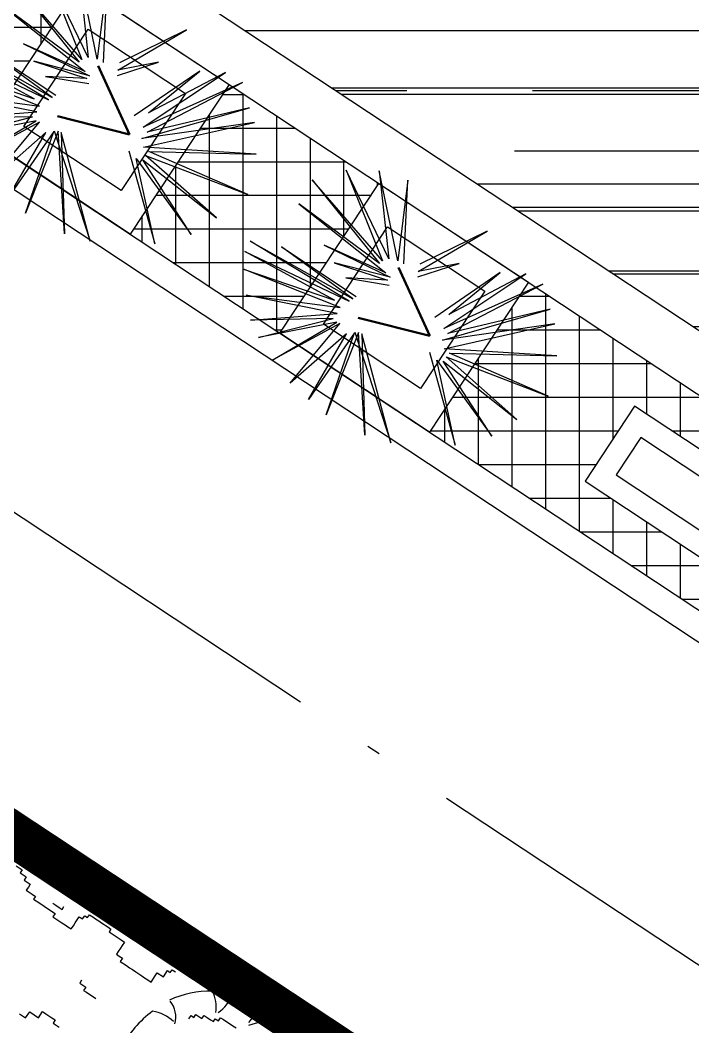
# Model space of a CAD drawing. Extents: x 302512 to 1034855, y -184136 to 410364.
# Drawn here: x 511405 to 518906, y -91033 to -79813 of the extents above; entities that cross this region are included whole.
import ezdxf

# ---------------------------------------------------------------- set-up
doc = ezdxf.new("R2010")
doc.units = 0
doc.header["$MEASUREMENT"] = 0
doc.linetypes.add('ACAD_ISO04W100', pattern=[30.5, 24, -3, 0.5, -3])
for name, color, linetype in [('PUB_TITLE', 4, 'Continuous'), ('STAIR', 2, 'Continuous'), ('树', 80, 'Continuous'), ('水', 120, 'Continuous'), ('环境', 8, 'Continuous'), ('红线', 20, 'Continuous'), ('道路线', 161, 'Continuous')]:
    doc.layers.add(name, color=color, linetype=linetype)
doc.styles.add('DIM_FONT', font='SIMPLEX.shx', dxfattribs={"width": 0.8})

# ---------------------------------------------------------------- blocks, each defined once
blk = doc.blocks.new('M_F21')
at = {"color": 3, "linetype": 'Continuous'}
for p, q in [((-3175.8, 534.1), (-3150.5, 534.1)), ((-3175.8, 534.1), (-3175.8, 534.1)), ((-3175.8, 505.2), (-3175.8, 534.1)), ((-3150.5, 534.1), (-3121.5, 534.1)), ((-3150.5, 534.1), (-3150.5, 534.1)), ((-3121.5, 534.1), (-3096.2, 534.1)), ((-3121.5, 534.1), (-3121.5, 534.1)), ((-3096.2, 534.1), (-3067.2, 534.1)), ((-3096.2, 534.1), (-3096.2, 534.1)), ((-3067.2, 534.1), (-3038.3, 534.1)), ((-3067.2, 534.1), (-3067.2, 534.1)), ((2108, 559.5), (2162.3, 559.5)), ((2162.3, 559.5), (2162.3, 534.1)), ((2162.3, 534.1), (2216.6, 534.1)), ((2216.6, 534.1), (2216.6, 505.2)), ((2216.6, 534.1), (2216.6, 534.1)), ((2737.8, 534.1), (2763.1, 534.1)), ((2737.8, 534.1), (2737.8, 534.1)), ((2737.8, 505.2), (2737.8, 534.1)), ((2763.1, 559.5), (2792, 559.5)), ((2763.1, 534.1), (2763.1, 559.5)), ((2792, 559.5), (2817.4, 559.5)), ((2792, 559.5), (2792, 559.5)), ((2817.4, 559.5), (2846.3, 559.5)), ((2817.4, 559.5), (2817.4, 559.5)), ((2846.3, 559.5), (2871.7, 559.5)), ((2846.3, 559.5), (2846.3, 559.5)), ((2871.7, 559.5), (2926, 559.5)), ((2871.7, 559.5), (2871.7, 559.5)), ((2926, 559.5), (2954.9, 559.5)), ((2926, 559.5), (2926, 559.5)), ((2954.9, 559.5), (2954.9, 534.1)), ((2954.9, 534.1), (3009.2, 534.1)), ((3009.2, 534.1), (3063.5, 534.1)), ((3009.2, 534.1), (3009.2, 534.1)), ((3063.5, 534.1), (3092.4, 534.1)), ((3063.5, 534.1), (3063.5, 534.1)), ((3092.4, 534.1), (3092.4, 505.2)), ((3092.4, 534.1), (3092.4, 534.1)), ((3476, 534.1), (3501.4, 534.1)), ((3476, 534.1), (3476, 534.1)), ((3476, 479.9), (3476, 534.1)), ((3501.4, 559.5), (3530.3, 559.5)), ((3501.4, 534.1), (3501.4, 559.5)), ((3530.3, 559.5), (3530.3, 559.5)), ((-3342.3, 451), (-3288, 451)), ((-3342.3, 451), (-3342.3, 451)), ((-3342.3, 425.6), (-3342.3, 451)), ((-3288, 479.9), (-3259, 479.9)), ((-3288, 479.9), (-3288, 479.9)), ((-3288, 451), (-3288, 479.9)), ((-3288, 451), (-3288, 451)), ((-3259, 479.9), (-3230.1, 479.9)), ((-3259, 479.9), (-3259, 479.9)), ((-3230.1, 479.9), (-3204.8, 479.9)), ((-3230.1, 479.9), (-3230.1, 479.9)), ((-3204.8, 505.2), (-3175.8, 505.2)), ((-3204.8, 479.9), (-3204.8, 505.2)), ((-3175.8, 505.2), (-3175.8, 505.2)), ((2216.6, 505.2), (2270.9, 505.2)), ((2270.9, 505.2), (2270.9, 479.9)), ((2270.9, 505.2), (2270.9, 505.2)), ((2270.9, 479.9), (2270.9, 451)), ((2270.9, 479.9), (2270.9, 479.9)), ((2270.9, 451), (2325.2, 451)), ((2270.9, 451), (2270.9, 451)), ((2325.2, 451), (2354.1, 451)), ((2325.2, 451), (2325.2, 451)), ((2354.1, 451), (2354.1, 425.6)), ((2488, 479.9), (2517, 479.9)), ((2517, 479.9), (2545.9, 479.9)), ((2517, 479.9), (2517, 479.9)), ((2545.9, 479.9), (2571.3, 479.9)), ((2545.9, 479.9), (2545.9, 479.9)), ((2571.3, 505.2), (2571.3, 505.2)), ((2571.3, 479.9), (2571.3, 505.2)), ((2571.3, 479.9), (2571.3, 479.9)), ((2708.8, 505.2), (2737.8, 505.2)), ((2708.8, 451), (2708.8, 505.2)), ((2708.8, 451), (2708.8, 451)), ((2708.8, 425.6), (2708.8, 451)), ((3092.4, 505.2), (3092.4, 479.9)), ((3092.4, 505.2), (3092.4, 505.2)), ((3092.4, 479.9), (3092.4, 451)), ((3092.4, 479.9), (3092.4, 479.9)), ((3092.4, 451), (3092.4, 425.6)), ((3092.4, 451), (3092.4, 451)), ((3421.8, 479.9), (3476, 479.9)), ((3421.8, 451), (3421.8, 479.9)), ((3421.8, 451), (3421.8, 451)), ((3421.8, 396.7), (3421.8, 451)), ((-3367.6, 425.6), (-3342.3, 425.6)), ((-3367.6, 396.7), (-3367.6, 425.6)), ((2354.1, 425.6), (2408.4, 425.6)), ((2408.4, 425.6), (2488, 425.6)), ((2408.4, 425.6), (2408.4, 425.6)), ((2488, 425.6), (2545.9, 425.6)), ((2488, 425.6), (2488, 425.6)), ((2545.9, 425.6), (2545.9, 396.7)), ((2545.9, 396.7), (2571.3, 396.7)), ((2571.3, 396.7), (2625.6, 396.7)), ((2571.3, 396.7), (2571.3, 396.7)), ((2625.6, 396.7), (2654.5, 396.7)), ((2625.6, 396.7), (2625.6, 396.7)), ((2654.5, 396.7), (2679.9, 396.7)), ((2654.5, 396.7), (2654.5, 396.7)), ((2679.9, 396.7), (2708.8, 396.7)), ((2679.9, 396.7), (2679.9, 396.7)), ((2708.8, 425.6), (2708.8, 425.6)), ((2708.8, 396.7), (2708.8, 425.6)), ((2708.8, 396.7), (2708.8, 396.7)), ((3092.4, 425.6), (3117.8, 425.6)), ((3092.4, 425.6), (3092.4, 425.6)), ((3117.8, 425.6), (3146.7, 425.6)), ((3117.8, 425.6), (3117.8, 425.6)), ((3146.7, 425.6), (3146.7, 396.7)), ((3146.7, 396.7), (3201, 396.7)), ((3201, 396.7), (3230, 396.7)), ((3201, 396.7), (3201, 396.7)), ((3230, 396.7), (3255.3, 396.7)), ((3230, 396.7), (3230, 396.7)), ((3255.3, 396.7), (3284.2, 396.7)), ((3255.3, 396.7), (3255.3, 396.7)), ((3284.2, 396.7), (3338.5, 396.7)), ((3284.2, 396.7), (3284.2, 396.7)), ((3338.5, 396.7), (3363.9, 396.7)), ((3338.5, 396.7), (3338.5, 396.7)), ((3363.9, 396.7), (3392.8, 396.7)), ((3363.9, 396.7), (3363.9, 396.7)), ((3392.8, 396.7), (3421.8, 396.7)), ((3392.8, 396.7), (3392.8, 396.7)), ((3421.8, 396.7), (3421.8, 396.7)), ((2983.9, 121.8), (2983.9, 96.5)), ((2983.9, 96.5), (3038.1, 96.5)), ((2983.9, 96.5), (2983.9, 96.5)), ((3038.1, 96.5), (3038.1, 67.6)), ((3038.1, 67.6), (3063.5, 67.6)), ((3063.5, 67.6), (3092.4, 67.6)), ((3063.5, 67.6), (3063.5, 67.6)), ((3092.4, 67.6), (3117.8, 67.6)), ((3092.4, 67.6), (3092.4, 67.6)), ((3117.8, 67.6), (3146.7, 67.6)), ((3117.8, 67.6), (3117.8, 67.6)), ((3146.7, 67.6), (3146.7, 67.6)), ((2792, -286.8), (2871.7, -286.8)), ((2792, -341.1), (2792, -286.8)), ((2871.7, -232.6), (2900.6, -232.6)), ((2871.7, -286.8), (2871.7, -232.6)), ((2900.6, -232.6), (2954.9, -232.6)), ((2900.6, -232.6), (2900.6, -232.6)), ((2954.9, -232.6), (2983.9, -232.6)), ((2954.9, -232.6), (2954.9, -232.6)), ((2983.9, -232.6), (2983.9, -261.5)), ((2983.9, -261.5), (3038.1, -261.5)), ((2737.8, -341.1), (2792, -341.1))]:
    blk.add_line(p, q, dxfattribs=at)
at = {"width": 0.8, "flags": 9}
for tag in ['XSIZE', 'YSIZE']:
    blk.add_attdef(tag, (0, 0), '', height=0.5, dxfattribs=at)
blk = doc.blocks.new('_F2CKQ')
for p, q in [((-102, 2267), (-8, 1022)), ((37, 1030), (-102, 2267)), ((-390, 2125), (-10, 892)), ((-8, 1022), (-390, 2125)), ((284, 2137), (37, 1030)), ((111, 1007), (284, 2137)), ((-1220, 2025), (-547, 861)), ((-680, 967), (-1220, 2025)), ((-1101, 2086), (-498, 860)), ((-547, 861), (-1101, 2086)), ((597, 1912), (111, 1007)), ((184, 930), (597, 1912)), ((-676, 861), (-1347, 1864)), ((-1347, 1864), (-680, 967)), ((-498, 860), (-839, 1828)), ((-839, 1828), (-449, 859)), ((-1494, 1597), (-676, 861)), ((-741, 823), (-1494, 1597)), ((-420, 1562), (3, 822)), ((-10, 892), (-420, 1562)), ((810, 1635), (184, 930)), ((222, 859), (810, 1635)), ((-1616, 1330), (-741, 823)), ((-813, 803), (-1616, 1330)), ((-436, 1328), (-42, 813)), ((3, 822), (-436, 1328)), ((-1653, 1109), (-813, 803)), ((-804, 742), (-1653, 1109)), ((-424, 1107), (-57, 753)), ((-42, 813), (-424, 1107)), ((-1662, 803), (-804, 742)), ((-782, 708), (-1662, 803)), ((-1649, 464), (-782, 708)), ((1233, 625), (373, 750)), ((272, 643), (753, 499)), ((753, 499), (309, 691)), ((309, 691), (1233, 625)), ((-787, 566), (-1649, 464)), ((-1583, 189), (-787, 566)), ((-705, 525), (-1583, 189)), ((-1513, -73), (-705, 525)), ((-662, 500), (-1513, -73)), ((-1276, -524), (-662, 500)), ((-698, 528), (-1078, -765)), ((-640, 466), (-1276, -524)), ((-1078, -765), (-640, 466)), ((1088, 143), (166, 145)), ((322, 81), (1088, 143)), ((1325, -38), (322, 81)), ((179, -22), (1325, -38)), ((1421, -246), (179, -22)), ((1323, -535), (185, -95)), ((185, -95), (1421, -246)), ((-113, -155), (-477, -1214)), ((1084, -1024), (50, -216)), ((50, -216), (1274, -707)), ((92, -123), (1323, -535)), ((1274, -707), (92, -123)), ((-477, -1214), (-94, -277)), ((-94, -277), (-66, -1366)), ((-66, -1366), (-40, -330)), ((-40, -330), (284, -1371)), ((284, -1371), (15, -307)), ((15, -307), (737, -1353)), ((74, -293), (1084, -1024)), ((737, -1353), (74, -293))]:
    blk.add_line(p, q)
at = {"lineweight": 50}
for p, q in [((0, 0), (148, 861)), ((-570, 646), (0, 0))]:
    blk.add_line(p, q, dxfattribs=at)
at = {"style": 'DIM_FONT', "width": 0.8, "flags": 9}
for tag in ['XSIZE', 'YSIZE']:
    blk.add_attdef(tag, (0, 0), '', height=0.5, dxfattribs=at)
blk = doc.blocks.new('M_F13')
for p, q in [((-484.2, 239.4), (-484.2, 239.4)), ((-397.3, 192.8), (-484.2, 239.4)), ((-515.2, 179.5), (-397.3, 192.8))]:
    blk.add_line(p, q)
blk.add_circle((-3.1, 3.1), 38.2)
for centre, radius, start, end in [((-8.4, 3.4), 532.2, 89.3321, 114.3856), ((-174.8, 449.1), 193, 352.0775, 26.6128), ((-325.4, 399.2), 130, 343.6555, 39.76), ((-84.6, 589.5), 201.8, 304.1868, 338.5411), ((-8.4, 3.4), 530.6, 62.8767, 77.7021), ((-8.4, 3.4), 526.7, 126.0751, 153.6245), ((-355.5, 207.8), 224.4, 48.5203, 80.5151), ((79.9, 476.3), 153.7, 315.8454, 359.7651), ((-244.4, 1929.2), 1632.2, 285.4397, 290.7099), ((-8.4, 3.4), 523.3, 31.4098, 49.4752), ((411.9, 44.1), 233.6, 83.5323, 121.6544), ((958.8, 2090.9), 1965.5, 250.0865, 256.3451), ((-8.4, 3.4), 536.5, 160.8426, 187.275), ((-8.4, 3.4), 533.6, 340.3307, 19.43), ((-610.2, -941.9), 880.1, 77.3728, 85.4649), ((-4.5, -499.5), 586.7, 134.7782, 147.3315), ((-8.4, 3.4), 524.2, 200.8103, 231.4392), ((357.6, 465.1), 655.6, 266.7455, 282.0146), ((-0.1, -630.5), 545.2, 39.6536, 53.993), ((-250.9, -395.6), 87.2, 97.741, 188.8107), ((-1350.5, -519.1), 1107.8, 2.9465, 10.9238), ((-8.4, 3.4), 514.1, 305.394, 326.2464), ((125, -442.2), 220.3, 160.6009, 199.3991), ((295.6, -375.7), 163.5, 170.6314, 220.6278), ((325.4, -117.7), 300.2, 230.4582, 263.1093), ((100.3, -356.5), 177.9, 186.1912, 248.4952), ((-8.4, 3.4), 521.9, 243.1498, 261.8356), ((-8.4, 3.4), 527.3, 274.7236, 290.3277)]:
    blk.add_arc(centre, radius, start, end)
at = {"width": 0.8, "flags": 9}
for tag, p in [('XSIZE', (-62.5, 12.5)), ('YSIZE', (9.4, 6.2))]:
    blk.add_attdef(tag, p, '', height=0.2, dxfattribs=at)

msp = doc.modelspace()

# ---------------------------------------------------------------- hatches: boundary and pattern name
at = {"layer": '水'}
h = msp.add_hatch(dxfattribs=at)
h.set_pattern_fill('AR-RROOF,_O', color=256, scale=1000)
h.set_pattern_definition([(0, (-609984.1, -119640.8), (2200, 1000), [15000, -2000, 5000, -1000]), (0, (-608654.1, -119140.8), (-1000, 1330), [3000, -330, 6000, -750]), (0, (-609484.1, -118790.8), (5200, 670), [8000, -1400, 4000, -1000])])
h.paths.add_polyline_path([(497419, -65315), (497971, -64480), (495506, -62851, -0.179491), (492596, -65843), (527415, -88850), (528572, -87098), (529124, -86263), (527455, -85161), (528006, -84326), (526338, -83224), (525786, -84058), (524118, -82956), (524669, -82121), (519663, -78814), (519112, -79648), (517443, -78545), (517994, -77711), (516326, -76609), (515774, -77443), (514106, -76340), (514657, -75506), (509651, -72198), (509100, -73033), (507431, -71930), (507983, -71096), (506314, -69993), (505763, -70827), (504094, -69725), (504645, -68891), (499639, -65583), (499088, -66417)])
h.paths.add_polyline_path([(499999, -68757), (500667, -69198), (500446, -69532), (499779, -69091)], flags=16)
h.paths.add_polyline_path([(500109, -68590), (500330, -68256), (500997, -68697), (500777, -69031)], flags=16)
h.paths.add_polyline_path([(499668, -69258), (500336, -69699), (500115, -70032), (499448, -69591)], flags=16)
h.paths.add_polyline_path([(500440, -68090), (500661, -67756), (501328, -68197), (501108, -68531)], flags=16)
h.paths.add_polyline_path([(499338, -69758), (500005, -70199), (499785, -70533), (499117, -70092)], flags=16)
h.paths.add_polyline_path([(500771, -67589), (500991, -67255), (501659, -67696), (501438, -68030)], flags=16)
h.paths.add_polyline_path([(501102, -67088), (501322, -66755), (501990, -67196), (501769, -67529)], flags=16)
h.paths.add_polyline_path([(500917, -69363), (501584, -69804), (501364, -70138), (500696, -69697)], flags=16)
h.paths.add_polyline_path([(501027, -69197), (501248, -68863), (501915, -69304), (501695, -69638)], flags=16)
h.paths.add_polyline_path([(500586, -69864), (501254, -70305), (501033, -70639), (500366, -70198)], flags=16)
h.paths.add_polyline_path([(501358, -68696), (501578, -68362), (502246, -68803), (502025, -69137)], flags=16)
h.paths.add_polyline_path([(500255, -70365), (500923, -70806), (500702, -71139), (500035, -70698)], flags=16)
h.paths.add_polyline_path([(501689, -68195), (501909, -67862), (502577, -68303), (502356, -68636)], flags=16)
h.paths.add_polyline_path([(502019, -67695), (502240, -67361), (502907, -67802), (502687, -68136)], flags=16)
h.paths.add_polyline_path([(510011, -75372), (510678, -75813), (510458, -76147), (509790, -75706)], flags=16)
h.paths.add_polyline_path([(510121, -75206), (510342, -74872), (511009, -75313), (510789, -75647)], flags=16)
h.paths.add_polyline_path([(509680, -75873), (510348, -76314), (510127, -76648), (509460, -76207)], flags=16)
h.paths.add_polyline_path([(510452, -74705), (510672, -74371), (511340, -74812), (511119, -75146)], flags=16)
h.paths.add_polyline_path([(509349, -76374), (510017, -76815), (509796, -77148), (509129, -76707)], flags=16)
h.paths.add_polyline_path([(510783, -74204), (511003, -73871), (511671, -74312), (511450, -74645)], flags=16)
h.paths.add_polyline_path([(511114, -73704), (511334, -73370), (512001, -73811), (511781, -74145)], flags=16)
h.paths.add_polyline_path([(510929, -75979), (511596, -76420), (511376, -76754), (510708, -76313)], flags=16)
h.paths.add_polyline_path([(511039, -75812), (511259, -75478), (511927, -75919), (511706, -76253)], flags=16)
h.paths.add_polyline_path([(510598, -76479), (511265, -76920), (511045, -77254), (510377, -76813)], flags=16)
h.paths.add_polyline_path([(511370, -75311), (511590, -74978), (512258, -75419), (512037, -75752)], flags=16)
h.paths.add_polyline_path([(510267, -76980), (510935, -77421), (510714, -77755), (510047, -77314)], flags=16)
h.paths.add_polyline_path([(511700, -74811), (511921, -74477), (512588, -74918), (512368, -75252)], flags=16)
h.paths.add_polyline_path([(512031, -74310), (512252, -73977), (512919, -74418), (512699, -74751)], flags=16)
h.paths.add_polyline_path([(520023, -81988), (520690, -82429), (520470, -82763), (519802, -82322)], flags=16)
h.paths.add_polyline_path([(520133, -81821), (520354, -81487), (521021, -81928), (520800, -82262)], flags=16)
h.paths.add_polyline_path([(519692, -82488), (520359, -82929), (520139, -83263), (519471, -82822)], flags=16)
h.paths.add_polyline_path([(520464, -81320), (520684, -80987), (521352, -81428), (521131, -81761)], flags=16)
h.paths.add_polyline_path([(519361, -82989), (520029, -83430), (519808, -83764), (519141, -83323)], flags=16)
h.paths.add_polyline_path([(520795, -80820), (521015, -80486), (521683, -80927), (521462, -81261)], flags=16)
h.paths.add_polyline_path([(521125, -80319), (521346, -79985), (522013, -80427), (521793, -80760)], flags=16)
h.paths.add_polyline_path([(520941, -82594), (521608, -83035), (521387, -83369), (520720, -82928)], flags=16)
h.paths.add_polyline_path([(521051, -82427), (521271, -82094), (521939, -82535), (521718, -82868)], flags=16)
h.paths.add_polyline_path([(520610, -83095), (521277, -83536), (521057, -83870), (520389, -83429)], flags=16)
h.paths.add_polyline_path([(521382, -81927), (521602, -81593), (522269, -82034), (522049, -82368)], flags=16)
h.paths.add_polyline_path([(520279, -83595), (520946, -84036), (520726, -84370), (520058, -83929)], flags=16)
h.paths.add_polyline_path([(521712, -81426), (521933, -81092), (522600, -81534), (522380, -81867)], flags=16)
h.paths.add_polyline_path([(522043, -80926), (522264, -80592), (522931, -81033), (522711, -81367)], flags=16)
at = {"layer": '环境'}
h = msp.add_hatch(dxfattribs=at)
h.set_pattern_fill('NET,_O', color=256, scale=3000)
h.set_pattern_definition([(0, (-609984.1, -119640.78), (0, 375), []), (90, (-609984.1, -119640.78), (-375, 2e-14), [])])
h.paths.add_polyline_path([(488439, -66213), (490940, -67865), (492042, -66196), (491920, -66115, -0.148256)])
h.paths.add_polyline_path([(495380, -68402), (493711, -67299), (492609, -68968), (494277, -70070)])
h.paths.add_polyline_path([(495946, -71173), (500952, -74480), (502054, -72812), (497048, -69504)], flags=17)
h.paths.add_polyline_path([(498233, -70886), (500319, -72264), (499767, -73099), (497682, -71720)], flags=16)
h.paths.add_polyline_path([(498304, -71232), (499972, -72335), (499697, -72752), (498028, -71650)], flags=0)
h.paths.add_polyline_path([(502620, -75583), (504289, -76686), (505392, -75017), (503723, -73914)], flags=17)
h.paths.add_polyline_path([(507060, -76120), (505958, -77788), (510964, -81096), (512066, -79427)], flags=17)
h.paths.add_polyline_path([(508245, -77501), (510330, -78880), (509779, -79714), (507693, -78336)], flags=16)
h.paths.add_polyline_path([(508315, -77848), (509984, -78950), (509708, -79368), (508040, -78265)], flags=0)
h.paths.add_polyline_path([(515403, -81632), (513735, -80530), (512632, -82198), (514301, -83301)], flags=17)
h.paths.add_polyline_path([(517072, -82735), (515969, -84404), (520975, -87711), (522078, -86043)])
h.paths.add_polyline_path([(518256, -84117), (520342, -85495), (519791, -86329), (517705, -84951)], flags=16)
h.paths.add_polyline_path([(518327, -84463), (519996, -85566), (519720, -85983), (518052, -84880)], flags=0)
h.paths.add_polyline_path([(522644, -88814), (524313, -89916), (525415, -88248), (523747, -87145)])
h.paths.add_polyline_path([(526889, -82390), (526338, -83224), (528006, -84326), (528558, -83492), (530226, -84595), (531329, -82926), (495955, -59553, -0.036473), (496019, -60424, -0.104491), (495506, -62851), (497971, -64480), (498522, -63646), (500191, -64749), (499639, -65583), (504645, -68891), (505197, -68056), (506865, -69159), (506314, -69993), (507983, -71096), (508534, -70261), (510203, -71364), (509651, -72198), (514657, -75506), (515208, -74672), (516877, -75774), (516326, -76609), (517994, -77711), (518546, -76877), (520214, -77979), (519663, -78814), (524669, -82121), (525220, -81287)])
h.paths.add_polyline_path([(523760, -80322), (521674, -78944), (522226, -78110), (524311, -79488)], flags=16)
h.paths.add_polyline_path([(523965, -79559), (523689, -79976), (522021, -78873), (522296, -78456)], flags=0)
h.paths.add_polyline_path([(513748, -73707), (511663, -72329), (512214, -71494), (514300, -72873)], flags=16)
h.paths.add_polyline_path([(513953, -72943), (512285, -71841), (512009, -72258), (513678, -73360)], flags=0)
h.paths.add_polyline_path([(503737, -67091), (501651, -65713), (502202, -64879), (504288, -66257)], flags=16)
h.paths.add_polyline_path([(503941, -66328), (503666, -66745), (501997, -65643), (502273, -65225)], flags=0)

# ---------------------------------------------------------------- linework, layer by layer
msp.add_lwpolyline([(487096, -72876, 500, 500, 0), (529298, -100762, 500, 500, 0)], format="xyseb")
at = {"layer": 'PUB_TITLE'}
for points in [[(519791, -86329), (520342, -85495), (518256, -84117), (517705, -84951)], [(519720, -85983), (519996, -85566), (518327, -84463), (518052, -84880)]]:
    msp.add_lwpolyline(points, close=True, dxfattribs=at)
at = {"layer": 'STAIR'}
for points in [[(512632, -82198), (510964, -81096), (512066, -79427), (513735, -80530)], [(512533, -81713), (511448, -80997), (512165, -79912), (513250, -80629)], [(515969, -84404), (514301, -83301), (515403, -81632), (517072, -82735)], [(515870, -83919), (514786, -83202), (515502, -82117), (516587, -82834)]]:
    msp.add_lwpolyline(points, close=True, dxfattribs=at)
at = {"layer": '红线', "linetype": 'ACAD_ISO04W100', "ltscale": 300}
msp.add_line((462720, -53174), (551109, -111578), dxfattribs=at)
at = {"layer": '道路线'}
for p, q in [((462030, -56314), (556548, -118768)), ((486711, -65430), (544812, -103821)), ((492596, -65843), (527415, -88850)), ((491920, -66115), (527084, -89350)), ((488439, -66213), (525981, -91019))]:
    msp.add_line(p, q, dxfattribs=at)

# ---------------------------------------------------------------- block references
at = {"xscale": 1.5, "yscale": 1.5, "zscale": 1.5, "rotation": 326.4113374237703}
for p in [(508261, -88189), (517166, -94233)]:
    msp.add_blockref('M_F21', p, dxfattribs=at)
at = {"layer": '树', "xscale": 0.9603360000000002, "yscale": 0.9603360000000002, "zscale": 0.9603360000000002, "rotation": 34.44931031273713}
for p in [(519050, -78428), (512624, -81086), (515975, -83331)]:
    msp.add_blockref('_F2CKQ', p, dxfattribs=at)
at = {"layer": '树', "xscale": 2.111687884800001, "yscale": 2.111687884800001, "zscale": 2.111687884800001}
msp.add_blockref('M_F13', (513553, -91765), dxfattribs=at)

doc.saveas('drawing.dxf')
